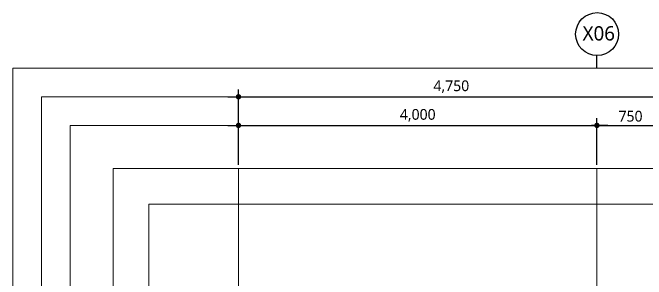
# Model space of a CAD drawing. Header units: millimetres. Extents: x 169673 to 334584, y 156879 to 224061.
# Drawn here: x 272015 to 279086, y 219439 to 222420 of the extents above; entities that cross this region are included whole.
import ezdxf
from ezdxf.enums import TextEntityAlignment as Align

# ---------------------------------------------------------------- set-up
doc = ezdxf.new("R2010")
doc.units = ezdxf.units.MM
doc.header["$LTSCALE"] = 40
doc.header["$MEASUREMENT"] = 0
doc.linetypes.add('CEN', pattern=[62, 60, -1, 0, -1])
doc.layers.get('0').update_dxf_attribs({"linetype": 'CONTINUOUS'})
doc.layers.add('A-AXIS-BUBL', color=7, linetype='CONTINUOUS', lineweight=25)
doc.layers.add('A-AXIS-LINE', color=1, linetype='CEN', lineweight=15)
doc.layers.add('A-DIMS', color=7, linetype='CONTINUOUS')
doc.layers.add('A-XXXX-TXT2', color=3, linetype='CONTINUOUS')
doc.layers.add('A-XXXX-NPLT', color=144, linetype='CONTINUOUS', lineweight=15, plot=False)
doc.styles.add('HY울릉도L', font='')
doc.styles.add('맑은고딕', font='malgun.ttf')
doc.styles.get('HY울릉도L').set_extended_font_data('HYwulM')
doc.dimstyles.new('CDIM', dxfattribs={"dimtxt": 3, "dimasz": 1.5, "dimexe": 2, "dimexo": 1, "dimgap": 1, "dimtad": 1, "dimdec": 0, "dimrnd": 0.5, "dimzin": 0, "dimdsep": 32, "dimlunit": 6, "dimtxsty": 'HY울릉도L', "dimblk1": '_CIDOT', "dimblk2": '_CIDOT', "dimsah": 1, "dimcen": 5.5, "dimclrd": 2, "dimclre": 2, "dimclrt": 7, "dimadec": 0, "dimazin": 0, "dimtfac": 1, "dimtdec": 0, "dimtix": 1, "dimtmove": 2, "dimatfit": 1, "dimldrblk": '_CIDOT', "dimfxl": 1, "dimtolj": 1, "dimtzin": 0, "dimlwd": -1, "dimarcsym": 0})

# ---------------------------------------------------------------- blocks, each defined once
blk = doc.blocks.new('_CIDOT')
at = {"color": 0, "linetype": 'ByBlock'}
blk.add_line((2, 0), (-1, 0), dxfattribs=at)
at = {"color": 0, "linetype": 'ByBlock', "const_width": 0.5}
blk.add_lwpolyline([(-0.25, 0, 1), (0.25, 0, 1)], format="xyb", close=True, dxfattribs=at)
blk = doc.blocks.new('*D66')
at = {"layer": 'A-DIMS', "lineweight": -2, "transparency": 16777216}
for p, q in [((274535, 220720), (274535, 221560)), ((279285, 220720), (279285, 221560))]:
    blk.add_line(p, q, dxfattribs=at)
at = {"layer": 'A-DIMS', "transparency": 16777216}
blk.add_line((274595, 221480), (279225, 221480), dxfattribs=at)
at = {"layer": 'A-DIMS', "transparency": 16777216, "xscale": 60, "yscale": 60, "zscale": 60, "rotation": 180}
blk.add_blockref('_CIDOT', (274535, 221480), dxfattribs=at)
at = {"layer": 'A-DIMS', "transparency": 16777216, "xscale": 60, "yscale": 60, "zscale": 60}
blk.add_blockref('_CIDOT', (279285, 221480), dxfattribs=at)
at = {"layer": 'A-DIMS', "color": 3, "transparency": 16777216, "insert": (276910, 221592.1), "char_height": 120, "attachment_point": 5, "style": '맑은고딕'}
blk.add_mtext('\\A1;4,750', dxfattribs=at)
blk = doc.blocks.new('*D68')
at = {"layer": 'A-DIMS', "lineweight": -2, "transparency": 16777216}
for p, q in [((274535, 220720), (274535, 221240)), ((278535, 220720), (278535, 221240))]:
    blk.add_line(p, q, dxfattribs=at)
at = {"layer": 'A-DIMS', "transparency": 16777216}
blk.add_line((274595, 221160), (278475, 221160), dxfattribs=at)
at = {"layer": 'A-DIMS', "transparency": 16777216, "xscale": 60, "yscale": 60, "zscale": 60, "rotation": 180}
blk.add_blockref('_CIDOT', (274535, 221160), dxfattribs=at)
at = {"layer": 'A-DIMS', "transparency": 16777216, "xscale": 60, "yscale": 60, "zscale": 60}
blk.add_blockref('_CIDOT', (278535, 221160), dxfattribs=at)
at = {"layer": 'A-DIMS', "color": 3, "transparency": 16777216, "insert": (276535, 221272.1), "char_height": 120, "attachment_point": 5, "style": '맑은고딕'}
blk.add_mtext('\\A1;4,000', dxfattribs=at)
blk = doc.blocks.new('*D69')
at = {"layer": 'A-DIMS', "lineweight": -2, "transparency": 16777216}
for p, q in [((278535, 220720), (278535, 221240)), ((279285, 220720), (279285, 221240))]:
    blk.add_line(p, q, dxfattribs=at)
at = {"layer": 'A-DIMS', "transparency": 16777216}
blk.add_line((278595, 221160), (279225, 221160), dxfattribs=at)
at = {"layer": 'A-DIMS', "transparency": 16777216, "xscale": 60, "yscale": 60, "zscale": 60, "rotation": 180}
blk.add_blockref('_CIDOT', (278535, 221160), dxfattribs=at)
at = {"layer": 'A-DIMS', "transparency": 16777216, "xscale": 60, "yscale": 60, "zscale": 60}
blk.add_blockref('_CIDOT', (279285, 221160), dxfattribs=at)
at = {"layer": 'A-DIMS', "color": 3, "transparency": 16777216, "insert": (278910, 221262), "char_height": 120, "attachment_point": 5, "style": '맑은고딕'}
blk.add_mtext('\\A1;750', dxfattribs=at)

msp = doc.modelspace()

# ---------------------------------------------------------------- linework, layer by layer
at = {"layer": 'A-AXIS-BUBL', "ltscale": 0.2}
msp.add_line((278535, 221800), (278535, 221940), dxfattribs=at)
msp.add_circle((278537.4, 222180), 240, dxfattribs=at)
at = {"layer": 'A-AXIS-LINE', "ltscale": 50}
for p, q in [((274535, 220680), (274535, 207980)), ((278535, 207980), (278535, 220680))]:
    msp.add_line(p, q, dxfattribs=at)
at = {"layer": 'A-XXXX-NPLT'}
for points in [[(281805, 221800), (272015, 221800), (272015, 206860), (281805, 206860)], [(281485, 221480), (272335, 221480), (272335, 207180), (281485, 207180)], [(281165, 221160), (272655, 221160), (272655, 207500), (281165, 207500)], [(280685, 220680), (273135, 220680), (273135, 207980), (280685, 207980)], [(280285, 220280), (273535, 220280), (273535, 208380), (280285, 208380)], [(280285, 220280), (273535, 220280), (273535, 208380), (280285, 208380), (280285, 209680), (278085, 209680), (278085, 210910), (280285, 210910)]]:
    msp.add_lwpolyline(points, close=True, dxfattribs=at)

# ---------------------------------------------------------------- texts
at = {"layer": 'A-XXXX-TXT2', "ltscale": 0.2, "style": '맑은고딕'}
msp.add_text('X06', height=160, dxfattribs=at).set_placement((278555.5, 222188.8), align=Align.MIDDLE)

# ---------------------------------------------------------------- dimensions: what is measured, and where the dimension line sits
at = {"layer": 'A-DIMS'}
for base, p1, p2, picture, middle in [((279285, 221480), (274535, 220680), (279285, 220680), '*D66', (276910, 221592.1)), ((278535, 221160), (274535, 220680), (278535, 220680), '*D68', (276535, 221272.1)), ((279285, 221160), (278535, 220680), (279285, 220680), '*D69', (278910, 221262))]:
    dim = msp.add_linear_dim(base=base, p1=p1, p2=p2, dimstyle='CDIM', override={"dimscale": 40, "dimtxsty": '맑은고딕', "dimclrd": 256, "dimclre": 256, "dimclrt": 3}, dxfattribs=at)
    dim.commit()
    dim.dimension.update_dxf_attribs({"geometry": picture, "text_midpoint": middle})

doc.saveas('drawing.dxf')
